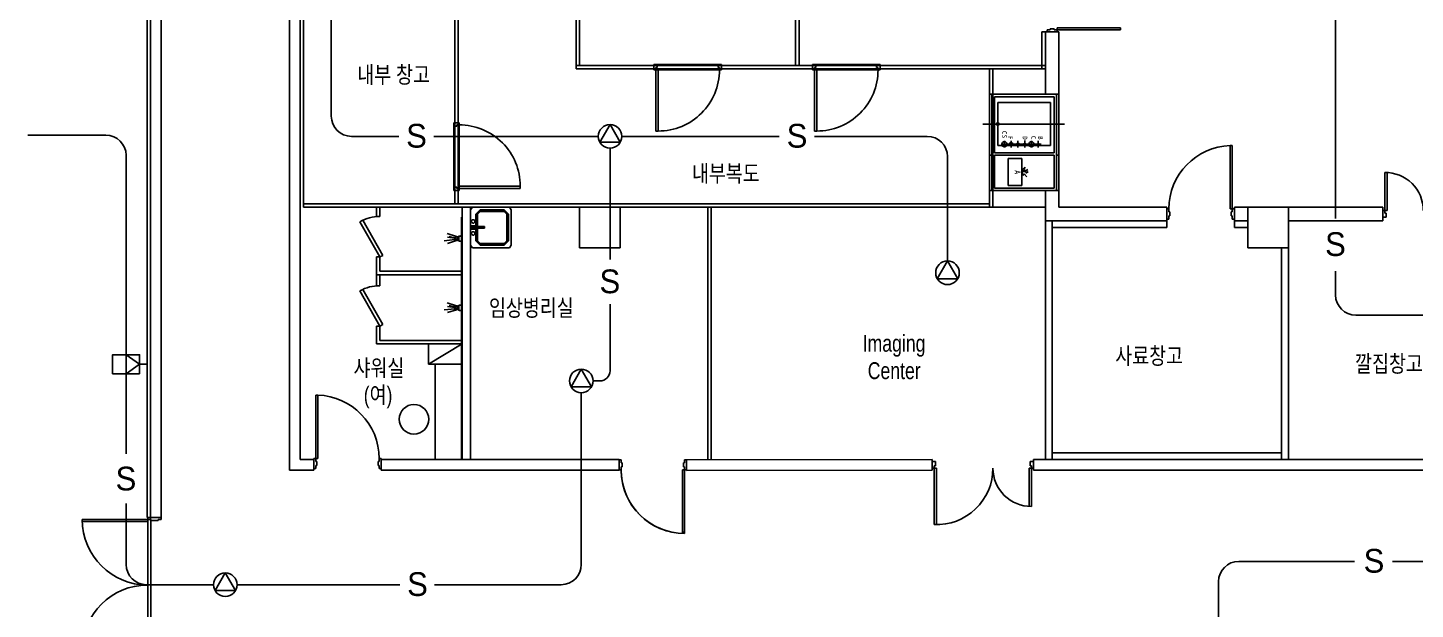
# Model space of a CAD drawing. Header units: millimetres. Extents: x 11414 to 120121, y 3637 to 81420.
# Drawn here: x 41840 to 62397, y 48318 to 56937 of the extents above; entities that cross this region are included whole.
import ezdxf
from ezdxf.enums import TextEntityAlignment as Align

# ---------------------------------------------------------------- set-up
doc = ezdxf.new("R2010")
doc.units = ezdxf.units.MM
doc.header["$LTSCALE"] = 100
doc.linetypes.add('CEN3', pattern=[26, 20, -2, 2, -2])
doc.layers.get('0').update_dxf_attribs({"color": 251})
for name, color, linetype in [('7', 7, 'Continuous'), ('ARC-7$0$ARCH', 9, 'Continuous'), ('ARC-7$0$XREF-동물실$0$동물실', 9, 'Continuous'), ('ARC-7$0$동물실', 9, 'Continuous'), ('ARC-7$0$방화석고', 9, 'Continuous'), ('ARC-7$0$조적', 8, 'Continuous'), ('REC', 21, 'Continuous'), ('sp', 21, 'Continuous'), ('SYM', 7, 'Continuous'), ('W2', 2, 'CEN3')]:
    doc.layers.add(name, color=color, linetype=linetype)
doc.styles.add('ARC-7$0$TSTYLE4', font='txt', dxfattribs={"width": 0.95, "height": 70})
doc.styles.add('ARC-7$0$TSTYLE5', font='txt', dxfattribs={"width": 0.95, "height": 80})
doc.styles.add('ARC-7$0$TSTYLE7', font='txt', dxfattribs={"height": 70})
doc.styles.add('ARC-7$0$돋움', font='')
doc.styles.add('ARC-7$0$울릉도l', font='')
doc.styles.add('GHD', font='HYWULM.TTF')
doc.styles.add('lpk', font='HYWULM.TTF')
doc.styles.get('ARC-7$0$돋움').set_extended_font_data('DotumChe')
doc.styles.get('ARC-7$0$울릉도l').set_extended_font_data('Dotum')

# ---------------------------------------------------------------- blocks, each defined once
blk = doc.blocks.new('ARC-7$0$XREF-동물실$0$SINK')
at = {"layer": 'ARC-7$0$XREF-동물실$0$동물실'}
for p, q in [((0, 262), (25, 300)), ((0, 262), (0, -262)), ((25, 300), (575, 300)), ((76, 198), (140, 262)), ((140, 262), (76, 198)), ((140, 236), (102, 198)), ((102, 198), (140, 236)), ((498, 262), (140, 262)), ((140, 262), (140, 236)), ((498, 262), (140, 262)), ((140, 236), (140, 262)), ((140, 236), (498, 236)), ((140, 236), (498, 236)), ((498, 262), (562, 198)), ((498, 236), (498, 262)), ((498, 262), (562, 198)), ((498, 236), (498, 262)), ((498, 236), (536, 198)), ((536, 198), (498, 236)), ((600, 262), (575, 300)), ((600, -262), (600, 262)), ((13, 89), (14, 96)), ((14, 96), (13, 89)), ((13, 89), (14, 96)), ((14, 96), (13, 89)), ((14, 82), (13, 89)), ((13, 89), (14, 82)), ((14, 82), (13, 89)), ((13, 89), (14, 82)), ((25, 13), (13, 25)), ((13, 25), (13, -25)), ((76, 25), (13, 25)), ((25, 13), (13, 25)), ((14, 96), (16, 102)), ((16, 102), (14, 96)), ((14, 96), (16, 102)), ((16, 102), (14, 96)), ((16, 76), (14, 82)), ((14, 82), (16, 76)), ((16, 76), (14, 82)), ((14, 82), (16, 76)), ((16, 102), (20, 107)), ((20, 107), (16, 102)), ((16, 102), (20, 107)), ((20, 107), (16, 102)), ((20, 71), (16, 76)), ((16, 76), (20, 71)), ((20, 71), (16, 76)), ((16, 76), (20, 71)), ((20, 107), (25, 111)), ((25, 111), (20, 107)), ((20, 107), (25, 111)), ((25, 111), (20, 107)), ((25, 67), (20, 71)), ((20, 71), (25, 67)), ((25, 67), (20, 71)), ((20, 71), (25, 67)), ((25, 111), (32, 114)), ((32, 114), (25, 111)), ((25, 111), (32, 114)), ((32, 114), (25, 111)), ((32, 64), (25, 67)), ((25, 67), (32, 64)), ((32, 64), (25, 67)), ((25, 67), (32, 64)), ((25, 13), (25, -13)), ((89, 13), (25, 13)), ((25, 13), (25, -13)), ((25, 13), (64, 13)), ((89, 13), (25, 13)), ((32, 114), (38, 115)), ((38, 115), (32, 114)), ((32, 114), (38, 115)), ((38, 115), (32, 114)), ((38, 64), (32, 64)), ((32, 64), (38, 64)), ((38, 64), (32, 64)), ((32, 64), (38, 64)), ((38, 115), (45, 114)), ((45, 114), (38, 115)), ((38, 115), (45, 114)), ((45, 114), (38, 115)), ((38, 64), (45, 64)), ((45, 64), (38, 64)), ((38, 64), (45, 64)), ((45, 64), (38, 64)), ((45, 114), (51, 111)), ((51, 111), (45, 114)), ((45, 114), (51, 111)), ((51, 111), (45, 114)), ((51, 67), (45, 64)), ((45, 64), (51, 67)), ((51, 67), (45, 64)), ((45, 64), (51, 67)), ((51, 111), (56, 107)), ((56, 107), (51, 111)), ((51, 111), (56, 107)), ((56, 107), (51, 111)), ((56, 71), (51, 67)), ((51, 67), (56, 71)), ((56, 71), (51, 67)), ((51, 67), (56, 71)), ((56, 107), (60, 102)), ((60, 102), (56, 107)), ((56, 107), (60, 102)), ((60, 102), (56, 107)), ((60, 76), (56, 71)), ((56, 71), (60, 76)), ((60, 76), (56, 71)), ((56, 71), (60, 76)), ((60, 102), (63, 96)), ((63, 96), (60, 102)), ((60, 102), (63, 96)), ((63, 96), (60, 102)), ((63, 82), (60, 76)), ((60, 76), (63, 82)), ((63, 82), (60, 76)), ((60, 76), (63, 82)), ((63, 96), (64, 89)), ((64, 89), (63, 96)), ((63, 96), (64, 89)), ((64, 89), (63, 96)), ((64, 89), (63, 82)), ((63, 82), (64, 89)), ((64, 89), (63, 82)), ((63, 82), (64, 89)), ((76, 25), (64, 13)), ((64, 13), (76, 25)), ((64, 13), (64, -13)), ((102, 13), (64, 13)), ((64, 13), (64, -13)), ((102, 13), (64, 13)), ((76, -198), (76, 198)), ((102, 198), (76, 198)), ((76, 198), (76, -198)), ((102, 198), (76, 198)), ((76, -25), (76, 25)), ((89, 13), (204, 13)), ((89, -13), (89, 13)), ((89, -13), (89, 13)), ((89, 13), (102, 13)), ((102, 13), (89, 13)), ((89, 13), (204, 13)), ((102, 198), (102, -198)), ((102, -198), (102, 198)), ((102, 13), (204, 13)), ((102, 13), (102, -13)), ((102, -13), (102, 13)), ((204, 13), (102, 13)), ((204, 13), (204, -13)), ((204, 13), (204, -13)), ((204, -13), (204, 13)), ((204, 13), (204, -13)), ((536, -198), (536, 198)), ((562, 198), (536, 198)), ((536, 198), (536, -198)), ((536, 198), (562, 198)), ((562, 198), (562, -198)), ((562, -198), (562, 198)), ((25, -13), (13, -25)), ((25, -13), (13, -25)), ((13, -25), (76, -25)), ((13, -89), (14, -82)), ((14, -82), (13, -89)), ((13, -89), (14, -82)), ((14, -82), (13, -89)), ((14, -96), (13, -89)), ((13, -89), (14, -96)), ((14, -96), (13, -89)), ((13, -89), (14, -96)), ((14, -82), (16, -76)), ((16, -76), (14, -82)), ((14, -82), (16, -76)), ((16, -76), (14, -82)), ((16, -102), (14, -96)), ((14, -96), (16, -102)), ((16, -102), (14, -96)), ((14, -96), (16, -102)), ((16, -76), (20, -71)), ((20, -71), (16, -76)), ((16, -76), (20, -71)), ((20, -71), (16, -76)), ((20, -107), (16, -102)), ((16, -102), (20, -107)), ((20, -107), (16, -102)), ((16, -102), (20, -107)), ((20, -71), (25, -67)), ((25, -67), (20, -71)), ((20, -71), (25, -67)), ((25, -67), (20, -71)), ((25, -111), (20, -107)), ((20, -107), (25, -111)), ((25, -111), (20, -107)), ((20, -107), (25, -111)), ((25, -13), (89, -13)), ((25, -13), (64, -13)), ((89, -13), (25, -13)), ((25, -67), (32, -64)), ((32, -64), (25, -67)), ((25, -67), (32, -64)), ((32, -64), (25, -67)), ((32, -114), (25, -111)), ((25, -111), (32, -114)), ((32, -114), (25, -111)), ((25, -111), (32, -114)), ((32, -64), (38, -64)), ((38, -64), (32, -64)), ((32, -64), (38, -64)), ((38, -64), (32, -64)), ((38, -115), (32, -114)), ((32, -114), (38, -115)), ((38, -115), (32, -114)), ((32, -114), (38, -115)), ((38, -64), (45, -64)), ((45, -64), (38, -64)), ((38, -64), (45, -64)), ((45, -64), (38, -64)), ((45, -114), (38, -115)), ((38, -115), (45, -114)), ((45, -114), (38, -115)), ((38, -115), (45, -114)), ((45, -64), (51, -67)), ((51, -67), (45, -64)), ((45, -64), (51, -67)), ((51, -67), (45, -64)), ((51, -111), (45, -114)), ((45, -114), (51, -111)), ((51, -111), (45, -114)), ((45, -114), (51, -111)), ((51, -67), (56, -71)), ((56, -71), (51, -67)), ((51, -67), (56, -71)), ((56, -71), (51, -67)), ((56, -107), (51, -111)), ((51, -111), (56, -107)), ((56, -107), (51, -111)), ((51, -111), (56, -107)), ((56, -71), (60, -76)), ((60, -76), (56, -71)), ((56, -71), (60, -76)), ((60, -76), (56, -71)), ((60, -102), (56, -107)), ((56, -107), (60, -102)), ((60, -102), (56, -107)), ((56, -107), (60, -102)), ((60, -76), (63, -82)), ((63, -82), (60, -76)), ((60, -76), (63, -82)), ((63, -82), (60, -76)), ((63, -96), (60, -102)), ((60, -102), (63, -96)), ((63, -96), (60, -102)), ((60, -102), (63, -96)), ((63, -82), (64, -89)), ((63, -82), (64, -89)), ((64, -89), (63, -82)), ((63, -82), (64, -89)), ((64, -89), (63, -96)), ((63, -96), (64, -89)), ((64, -89), (63, -96)), ((63, -96), (64, -89)), ((64, -13), (76, -25)), ((76, -25), (64, -13)), ((64, -13), (102, -13)), ((64, -13), (102, -13)), ((140, -262), (76, -198)), ((76, -198), (102, -198)), ((76, -198), (140, -262)), ((102, -198), (76, -198)), ((204, -13), (89, -13)), ((102, -13), (89, -13)), ((89, -13), (204, -13)), ((102, -13), (89, -13)), ((204, -13), (102, -13)), ((204, -13), (102, -13)), ((102, -198), (140, -236)), ((140, -236), (102, -198)), ((562, -198), (498, -262)), ((498, -236), (536, -198)), ((498, -262), (562, -198)), ((536, -198), (498, -236)), ((536, -198), (562, -198)), ((536, -198), (562, -198)), ((0, -262), (25, -300)), ((25, -300), (575, -300)), ((140, -236), (498, -236)), ((140, -262), (140, -236)), ((140, -236), (498, -236)), ((140, -262), (140, -236)), ((498, -262), (140, -262)), ((498, -262), (140, -262)), ((498, -236), (498, -262)), ((498, -236), (498, -262)), ((600, -262), (575, -300))]:
    blk.add_line(p, q, dxfattribs=at)
blk = doc.blocks.new('ARC-7')
at = {"layer": 'ARC-7$0$동물실', "color": 251}
for p, q in [((634233, -441408), (634233, -434958)), ((634283, -441408), (634283, -434958)), ((630983, -441458), (630983, -435158)), ((631033, -441408), (631033, -435208)), ((629183, -443458), (629183, -437258)), ((629233, -443458), (629233, -437258)), ((626733, -438458), (626733, -447408)), ((626733, -438458), (626733, -447408)), ((626893, -438458), (626893, -443468)), ((626943, -443508), (626943, -438458)), ((637883, -441458), (637883, -440908)), ((637933, -440908), (637883, -440908)), ((638003, -440878), (637958, -440878)), ((637958, -440878), (637958, -440908)), ((638003, -440878), (637958, -440878)), ((637958, -440878), (637958, -440908)), ((637958, -440908), (638108, -440908)), ((637958, -440908), (638108, -440908)), ((638063, -440863), (638003, -440863)), ((638003, -440863), (638003, -440878)), ((638063, -440863), (638003, -440863)), ((638003, -440863), (638003, -440878)), ((638063, -440878), (638063, -440863)), ((638063, -440878), (638063, -440863)), ((638108, -440878), (638063, -440878)), ((638108, -440878), (638063, -440878)), ((639048, -440848), (638108, -440848)), ((638108, -440878), (638108, -440848)), ((639048, -440848), (638108, -440848)), ((638108, -440878), (638108, -440848)), ((639048, -440878), (638108, -440878)), ((639048, -440878), (638108, -440878)), ((638108, -440908), (638108, -440878)), ((638108, -440908), (638108, -440878)), ((639048, -440878), (639048, -440848)), ((639048, -440878), (639048, -440848)), ((630983, -441408), (637933, -441408)), ((630983, -441458), (637933, -441458)), ((632133, -441473), (632133, -441393)), ((632183, -441393), (632133, -441393)), ((632133, -441458), (632133, -441408)), ((632133, -441458), (632133, -441408)), ((632162, -441473), (632133, -441473)), ((632162, -441438), (632162, -441473)), ((632183, -441438), (632162, -441438)), ((632162, -441473), (632162, -442379)), ((632197, -441473), (632162, -441473)), ((632183, -441393), (632183, -441438)), ((632183, -441393), (633083, -441393)), ((632197, -441473), (632197, -442379)), ((632197, -441473), (633103, -441473)), ((633083, -441438), (633083, -441393)), ((633133, -441393), (633083, -441393)), ((633103, -441438), (633083, -441438)), ((633103, -441438), (633083, -441438)), ((633103, -441473), (633103, -441438)), ((633133, -441473), (633103, -441473)), ((633133, -441393), (633133, -441473)), ((633133, -441408), (633133, -441458)), ((634483, -441473), (634483, -441393)), ((634533, -441393), (634483, -441393)), ((634483, -441458), (634483, -441408)), ((634483, -441458), (634483, -441408)), ((634512, -441473), (634483, -441473)), ((634512, -441438), (634512, -441473)), ((634533, -441438), (634512, -441438)), ((634512, -441473), (634512, -442379)), ((634547, -441473), (634512, -441473)), ((634533, -441393), (634533, -441438)), ((634533, -441393), (635433, -441393)), ((634547, -441473), (634547, -442379)), ((634547, -441473), (635453, -441473)), ((635433, -441438), (635433, -441393)), ((635483, -441393), (635433, -441393)), ((635453, -441438), (635433, -441438)), ((635453, -441438), (635433, -441438)), ((635453, -441473), (635453, -441438)), ((635483, -441473), (635453, -441473)), ((635483, -441393), (635483, -441473)), ((635483, -441408), (635483, -441458)), ((637107, -443508), (637107, -441458)), ((637157, -443508), (637157, -441458)), ((637107, -443259), (637107, -441835)), ((637142, -441835), (637107, -441835)), ((637142, -443259), (637142, -441835)), ((637142, -441835), (638133, -441835)), ((637177, -441870), (638063, -441870)), ((637177, -442704), (637177, -441870)), ((637230, -441955), (637228, -442595)), ((638010, -441955), (637230, -441955)), ((638010, -441955), (638010, -442595)), ((638063, -441870), (638063, -442704)), ((638098, -441835), (638098, -443259)), ((638133, -441835), (638133, -443259)), ((629168, -442258), (629248, -442258)), ((629168, -442258), (629168, -442308)), ((629212, -442308), (629168, -442308)), ((629168, -443209), (629168, -442308)), ((629183, -442258), (629233, -442258)), ((629212, -442288), (629212, -442308)), ((629248, -442288), (629212, -442288)), ((629212, -442288), (629212, -442308)), ((629248, -442258), (629248, -442288)), ((629248, -443194), (629248, -442288)), ((632162, -442379), (632197, -442379)), ((634512, -442379), (634547, -442379)), ((638218, -442275), (637007, -442275)), ((638010, -442595), (637228, -442595)), ((637377, -442575), (637277, -442575)), ((637327, -442525), (637327, -442625)), ((637477, -442575), (637377, -442575)), ((637427, -442525), (637427, -442625)), ((637577, -442575), (637477, -442575)), ((637527, -442525), (637527, -442625)), ((637677, -442575), (637577, -442575)), ((637627, -442520), (637627, -442625)), ((637777, -442575), (637677, -442575)), ((637727, -442525), (637727, -442625)), ((637872, -442575), (637777, -442575)), ((637827, -442525), (637827, -442625)), ((640673, -442593), (640673, -443533)), ((640703, -442593), (640673, -442593)), ((640673, -442593), (640673, -443533)), ((640703, -442593), (640673, -442593)), ((640703, -442593), (640703, -443533)), ((640703, -442593), (640703, -443533)), ((637142, -442739), (637107, -442739)), ((637177, -442704), (638063, -442704)), ((637177, -442739), (638063, -442739)), ((637177, -443224), (637177, -442739)), ((637582, -442787), (637382, -442787)), ((637382, -442787), (637382, -443187)), ((637582, -442787), (637582, -443187)), ((638063, -442739), (638063, -443224)), ((638098, -442739), (638133, -442739)), ((637582, -442987), (637569, -442987)), ((637582, -442986), (637597, -442936)), ((637582, -442986), (637627, -442957)), ((637582, -442986), (637644, -442979)), ((637582, -442986), (637601, -443039)), ((637597, -442936), (637614, -442946)), ((637614, -442946), (637635, -442913)), ((637627, -442957), (637648, -442962)), ((637644, -442979), (637648, -443004)), ((637648, -442962), (637671, -442948)), ((637648, -443004), (637677, -442980)), ((642962, -443558), (642962, -442993)), ((642997, -443558), (642997, -442994)), ((629168, -443209), (629212, -443209)), ((629168, -443209), (629168, -443258)), ((629168, -443209), (629212, -443209)), ((629168, -443209), (629168, -443258)), ((629212, -443209), (629212, -443229)), ((629212, -443209), (629212, -443229)), ((629248, -443194), (630153, -443194)), ((629248, -443194), (629248, -443229)), ((629248, -443194), (630153, -443194)), ((629248, -443194), (629248, -443229)), ((630153, -443229), (630153, -443194)), ((630153, -443229), (630153, -443194)), ((637582, -443187), (637382, -443187)), ((637601, -443039), (637621, -443014)), ((637621, -443014), (637660, -443060)), ((629248, -443258), (629168, -443258)), ((629248, -443258), (629168, -443258)), ((629233, -443258), (629183, -443258)), ((629233, -443258), (629183, -443258)), ((629233, -443258), (629183, -443258)), ((629233, -443258), (629183, -443258)), ((629212, -443229), (629248, -443229)), ((629212, -443229), (629248, -443229)), ((629248, -443229), (629248, -443258)), ((629248, -443229), (630153, -443229)), ((629248, -443229), (629248, -443258)), ((629248, -443229), (630153, -443229)), ((637142, -443259), (637107, -443259)), ((637142, -443259), (638133, -443259)), ((637177, -443224), (638063, -443224)), ((626893, -443468), (626893, -447248)), ((626943, -443458), (637107, -443458)), ((626943, -443508), (637933, -443508)), ((628023, -443646), (628023, -443508)), ((628073, -443646), (628073, -443508)), ((629293, -447248), (629293, -443508)), ((629418, -447248), (629418, -443508)), ((631033, -443508), (631633, -443508)), ((631033, -444108), (631033, -443508)), ((631033, -443508), (631633, -443508)), ((631033, -444108), (631033, -443508)), ((631033, -443508), (631633, -443508)), ((631033, -444108), (631033, -443508)), ((631033, -443508), (631633, -443508)), ((631033, -444108), (631033, -443508)), ((631633, -443508), (631633, -444108)), ((631633, -443508), (631633, -444108)), ((631633, -443508), (631633, -444108)), ((631633, -443508), (631633, -444108)), ((632933, -447248), (632933, -443508)), ((632983, -447248), (632983, -443508)), ((639733, -443683), (639733, -443533)), ((639733, -443533), (639763, -443533)), ((639733, -443683), (639733, -443533)), ((639733, -443533), (639763, -443533)), ((639763, -443533), (639763, -443578)), ((639763, -443533), (639763, -443578)), ((639763, -443578), (639778, -443578)), ((639763, -443578), (639778, -443578)), ((639778, -443578), (639778, -443638)), ((639778, -443578), (639778, -443638)), ((640703, -443533), (640673, -443533)), ((640703, -443533), (640673, -443533)), ((640703, -443578), (640688, -443578)), ((640688, -443578), (640688, -443638)), ((640703, -443578), (640688, -443578)), ((640688, -443578), (640688, -443638)), ((640733, -443533), (640703, -443533)), ((640703, -443533), (640703, -443578)), ((640733, -443533), (640703, -443533)), ((640703, -443533), (640703, -443578)), ((640733, -443683), (640733, -443533)), ((640733, -443683), (640733, -443533)), ((640933, -443508), (641533, -443508)), ((640933, -444108), (640933, -443508)), ((641533, -443508), (641533, -444108)), ((642962, -443558), (642933, -443558)), ((642933, -443558), (642933, -443658)), ((642933, -443558), (642933, -443658)), ((642962, -443594), (642962, -443558)), ((642997, -443558), (642962, -443558)), ((642983, -443594), (642962, -443594)), ((642983, -443658), (642983, -443594)), ((627778, -443724), (628073, -444246)), ((628116, -444222), (627822, -443701)), ((628073, -443646), (628023, -443646)), ((629283, -447248), (629283, -443658)), ((637933, -443708), (637933, -447248)), ((637933, -443708), (637933, -447248)), ((638033, -443708), (638033, -447248)), ((639733, -443808), (638033, -443808)), ((639763, -443683), (639733, -443683)), ((639763, -443683), (639733, -443683)), ((639733, -443808), (639733, -443708)), ((639778, -443638), (639763, -443638)), ((639763, -443638), (639763, -443683)), ((639778, -443638), (639763, -443638)), ((639763, -443638), (639763, -443683)), ((640688, -443638), (640703, -443638)), ((640688, -443638), (640703, -443638)), ((640703, -443638), (640703, -443683)), ((640703, -443638), (640703, -443683)), ((640703, -443683), (640733, -443683)), ((640703, -443683), (640733, -443683)), ((640733, -443808), (640733, -443708)), ((640933, -443808), (640733, -443808)), ((641533, -443708), (641533, -447248)), ((642983, -443658), (642933, -443658)), ((629184, -443988), (629028, -444006)), ((629208, -443943), (629071, -443898)), ((629206, -444004), (629075, -444046)), ((629182, -443968), (629076, -443953)), ((629184, -443961), (629099, -443942)), ((629239, -443951), (629208, -443943)), ((629239, -443997), (629208, -444004)), ((629232, -443949), (629232, -443946)), ((629232, -444002), (629232, -443998)), ((629243, -443944), (629234, -443944)), ((629243, -444004), (629234, -444004)), ((629235, -443960), (629243, -443960)), ((629235, -443987), (629243, -443987)), ((629243, -443974), (629243, -443944)), ((629243, -444004), (629243, -443974)), ((629251, -443936), (629274, -443936)), ((629251, -444012), (629274, -444012)), ((629277, -443923), (629282, -443923)), ((629277, -443936), (629277, -443923)), ((629277, -444023), (629277, -444011)), ((629277, -444023), (629282, -444023)), ((629282, -444023), (629282, -443923)), ((629282, -444004), (629282, -443944)), ((628073, -444246), (628116, -444222)), ((631633, -444108), (631033, -444108)), ((631633, -444108), (631033, -444108)), ((631633, -444108), (631033, -444108)), ((631633, -444108), (631033, -444108)), ((641533, -444108), (640933, -444108)), ((641433, -444108), (641433, -447248)), ((628073, -444246), (628023, -444246)), ((628023, -444508), (628023, -444246)), ((628073, -444458), (628073, -444246)), ((628023, -444671), (628023, -444508)), ((629293, -444508), (628023, -444508)), ((629293, -444458), (628073, -444458)), ((628073, -444671), (628073, -444508)), ((627778, -444749), (628073, -445271)), ((628116, -445247), (627822, -444726)), ((628073, -444671), (628023, -444671)), ((629184, -445013), (629028, -445031)), ((629208, -444968), (629071, -444923)), ((629206, -445029), (629075, -445071)), ((629182, -444993), (629076, -444978)), ((629184, -444986), (629099, -444967)), ((629239, -444976), (629208, -444968)), ((629239, -445022), (629208, -445029)), ((629232, -444974), (629232, -444971)), ((629232, -445027), (629232, -445023)), ((629243, -444969), (629234, -444969)), ((629243, -445029), (629234, -445029)), ((629235, -444985), (629243, -444985)), ((629235, -445012), (629243, -445012)), ((629243, -444999), (629243, -444969)), ((629243, -445029), (629243, -444999)), ((629251, -444961), (629274, -444961)), ((629251, -445037), (629274, -445037)), ((629277, -444948), (629282, -444948)), ((629277, -444961), (629277, -444948)), ((629277, -445048), (629277, -445036)), ((629277, -445048), (629282, -445048)), ((629282, -445048), (629282, -444948)), ((629282, -445029), (629282, -444969)), ((629283, -444883), (629283, -445383)), ((628073, -445271), (628023, -445271)), ((628023, -445533), (628023, -445271)), ((628073, -445271), (628116, -445247)), ((628073, -445483), (628073, -445271)), ((629293, -445533), (628023, -445533)), ((629293, -445483), (628073, -445483)), ((629293, -445533), (628793, -445833)), ((628793, -445833), (628793, -445533)), ((628793, -445533), (629293, -445533)), ((629293, -445533), (629293, -445833)), ((629293, -445833), (628793, -445833)), ((628893, -447248), (628893, -445833)), ((627123, -446293), (627123, -447233)), ((627123, -446293), (627153, -446293)), ((627123, -446293), (627123, -447233)), ((627123, -446293), (627153, -446293)), ((627153, -446293), (627153, -447233)), ((627153, -446293), (627153, -447233)), ((626893, -446748), (626893, -447248)), ((627093, -447248), (626893, -447248)), ((627093, -447383), (627093, -447233)), ((627093, -447233), (627123, -447233)), ((627093, -447383), (627093, -447233)), ((627093, -447233), (627123, -447233)), ((627093, -447248), (627093, -447408)), ((627123, -447233), (627153, -447233)), ((627123, -447233), (627153, -447233)), ((627123, -447233), (627123, -447278)), ((627123, -447233), (627123, -447278)), ((627123, -447278), (627138, -447278)), ((627123, -447278), (627138, -447278)), ((627138, -447278), (627138, -447338)), ((627138, -447278), (627138, -447338)), ((628063, -447278), (628048, -447278)), ((628048, -447278), (628048, -447338)), ((628063, -447278), (628048, -447278)), ((628048, -447278), (628048, -447338)), ((628093, -447233), (628063, -447233)), ((628063, -447233), (628063, -447278)), ((628093, -447233), (628063, -447233)), ((628063, -447233), (628063, -447278)), ((628093, -447383), (628093, -447233)), ((628093, -447383), (628093, -447233)), ((631618, -447248), (628093, -447248)), ((628093, -447248), (628093, -447408)), ((630333, -447248), (628983, -447248)), ((631618, -447248), (631618, -447408)), ((631618, -447253), (631618, -447403)), ((631648, -447253), (631618, -447253)), ((631618, -447253), (631618, -447403)), ((631648, -447253), (631618, -447253)), ((631648, -447298), (631648, -447253)), ((631648, -447298), (631648, -447253)), ((631663, -447298), (631648, -447298)), ((631663, -447298), (631648, -447298)), ((631663, -447358), (631663, -447298)), ((631663, -447358), (631663, -447298)), ((632573, -447358), (632573, -447298)), ((632573, -447298), (632588, -447298)), ((632573, -447358), (632573, -447298)), ((632573, -447298), (632588, -447298)), ((632588, -447298), (632588, -447253)), ((632588, -447253), (632618, -447253)), ((632588, -447298), (632588, -447253)), ((632588, -447253), (632618, -447253)), ((632618, -447253), (636256, -447248)), ((632618, -447248), (632618, -447408)), ((632618, -447253), (632618, -447403)), ((632618, -447253), (632618, -447403)), ((636306, -447278), (636256, -447278)), ((636256, -447378), (636256, -447278)), ((636306, -447278), (636256, -447278)), ((636256, -447378), (636256, -447278)), ((636306, -447278), (636306, -447343)), ((636306, -447278), (636306, -447343)), ((637706, -447278), (637706, -447343)), ((637706, -447278), (637756, -447278)), ((637706, -447278), (637706, -447343)), ((637706, -447278), (637756, -447278)), ((637756, -447378), (637756, -447278)), ((637756, -447378), (637756, -447278)), ((637756, -447378), (637756, -447278)), ((637756, -447378), (637756, -447278)), ((641433, -447148), (638033, -447148)), ((627093, -447408), (626733, -447408)), ((627123, -447383), (627093, -447383)), ((627123, -447383), (627093, -447383)), ((627138, -447338), (627123, -447338)), ((627123, -447338), (627123, -447383)), ((627138, -447338), (627123, -447338)), ((627123, -447338), (627123, -447383)), ((628048, -447338), (628063, -447338)), ((628048, -447338), (628063, -447338)), ((628063, -447338), (628063, -447383)), ((628063, -447338), (628063, -447383)), ((628063, -447383), (628093, -447383)), ((628063, -447383), (628093, -447383)), ((631618, -447408), (628093, -447408)), ((630333, -447408), (628983, -447408)), ((631618, -447403), (631648, -447403)), ((631618, -447403), (631648, -447403)), ((631648, -447403), (631648, -447358)), ((631648, -447358), (631663, -447358)), ((631648, -447403), (631648, -447358)), ((631648, -447358), (631663, -447358)), ((632558, -448343), (632558, -447403)), ((632558, -447403), (632588, -447403)), ((632558, -448343), (632558, -447403)), ((632588, -447358), (632573, -447358)), ((632588, -447358), (632573, -447358)), ((632588, -447403), (632588, -447358)), ((632588, -447403), (632588, -447358)), ((632588, -448343), (632588, -447403)), ((632588, -448343), (632588, -447403)), ((632618, -447403), (632588, -447403)), ((632618, -447403), (632588, -447403)), ((636256, -447408), (632618, -447413)), ((636285, -447378), (636256, -447378)), ((636285, -447378), (636256, -447378)), ((636306, -447343), (636285, -447343)), ((636285, -447343), (636285, -447378)), ((636306, -447343), (636285, -447343)), ((636285, -447343), (636285, -447378)), ((636321, -447378), (636285, -447378)), ((636285, -447378), (636285, -448213)), ((636321, -447378), (636285, -447378)), ((636285, -447378), (636285, -448213)), ((636321, -447378), (636321, -448213)), ((636321, -447378), (636321, -448213)), ((637154, -447408), (637158, -447408)), ((637691, -447378), (637691, -447943)), ((637691, -447378), (637727, -447378)), ((637691, -447378), (637691, -447943)), ((637691, -447378), (637727, -447378)), ((637706, -447343), (637727, -447343)), ((637706, -447343), (637727, -447343)), ((637727, -447343), (637727, -447378)), ((637727, -447343), (637727, -447378)), ((637727, -447378), (637756, -447378)), ((637727, -447378), (637727, -447943)), ((637727, -447378), (637756, -447378)), ((637727, -447378), (637727, -447943)), ((623663, -448138), (624633, -448138)), ((623663, -448138), (624633, -448138)), ((624833, -448108), (624633, -448108)), ((624633, -448108), (624633, -448138)), ((624833, -448108), (624633, -448108)), ((624633, -448108), (624633, -448138)), ((624633, -448138), (624678, -448138)), ((624633, -448138), (624678, -448138)), ((624633, -448138), (624633, -450078)), ((624633, -448138), (624633, -450078)), ((624678, -448138), (624633, -448138)), ((624678, -448138), (624678, -448153)), ((624678, -448138), (624678, -448153)), ((624678, -448138), (624678, -450078)), ((624678, -448138), (624678, -450078)), ((624788, -448153), (624788, -448138)), ((624788, -448138), (624833, -448138)), ((624788, -448153), (624788, -448138)), ((624788, -448138), (624833, -448138)), ((624833, -448138), (624833, -448108)), ((624833, -448138), (624833, -448108)), ((623663, -448168), (624633, -448168)), ((623663, -448168), (624633, -448168)), ((624678, -448153), (624788, -448153)), ((624678, -448153), (624788, -448153)), ((632558, -448323), (632588, -448323)), ((632558, -448323), (632588, -448323))]:
    blk.add_line(p, q, dxfattribs=at)
for centre, radius in [((637229, -442275), 20), ((637327, -442575), 38.1), ((637427, -442575), 25.4), ((637527, -442575), 19.1), ((637627, -442575), 12.7), ((637727, -442575), 38.1), ((637827, -442575), 12.7), ((628578, -446651), 219)]:
    blk.add_circle(centre, radius, dxfattribs=at)
for centre, radius, start, end in [((632199, -441474), 905, 269.9151, 0.0361), ((634549, -441474), 905, 269.9151, 0.0361), ((629248, -443193), 905, 359.9151, 90.0361), ((640703, -443533), 940, 91.8271, 180), ((640703, -443533), 940, 91.8271, 180), ((642968, -443558), 565, 0, 90.6085), ((628073, -444246), 600, 90, 119.4759), ((629223, -443974), 41.5, 162.9868, 180), ((629223, -443974), 41.5, 180, 197.0132), ((629214, -443971), 31.9, 143.5464, 162.9868), ((629214, -443976), 31.9, 197.0132, 216.4536), ((629208, -443966), 24.6, 119.2805, 143.5464), ((629208, -443981), 24.6, 216.4536, 240.7195), ((629224, -443974), 30.2, 116.6007, 178.8324), ((629224, -443973), 30.2, 181.1676, 243.3993), ((629205, -443960), 17, 90, 119.2805), ((629205, -443987), 17, 240.7195, 270), ((629205, -443960), 17, 76.8186, 90), ((629205, -443987), 17, 270, 283.1814), ((629218, -443970), 23.7, 86.0425, 109.3808), ((629218, -443978), 23.7, 250.6192, 273.9575), ((629224, -443974), 30.2, 104.5968, 104.9906), ((629224, -443973), 30.2, 255.0094, 255.4032), ((629256, -443974), 32.6, 163.686, 180), ((629256, -443974), 32.6, 180, 196.314), ((629248, -443971), 24.2, 144.7548, 163.686), ((629248, -443976), 24.2, 196.314, 215.2452), ((629242, -443968), 18, 120.379, 144.7548), ((629259, -443974), 30.1, 169.2727, 180), ((629259, -443974), 30.1, 180, 190.7273), ((629242, -443980), 18, 215.2452, 239.621), ((629247, -443971), 18.1, 155.4225, 169.2727), ((629247, -443976), 18.1, 190.7273, 204.5775), ((629239, -443968), 9.93, 132.1659, 155.4225), ((629239, -443979), 9.93, 204.5775, 227.8341), ((629234, -443946), 2, 90, 180), ((629234, -444002), 2, 180, 270), ((629239, -443962), 11.7, 90, 120.379), ((629235, -443963), 3.12, 90, 132.1659), ((629235, -443984), 3.12, 227.8341, 270), ((629239, -443985), 11.7, 239.621, 270), ((629239, -443962), 11.7, 69.2398, 90), ((629239, -443985), 11.7, 270, 290.7602), ((629251, -443944), 8, 90, 180), ((629251, -444004), 8, 180, 270), ((629274, -443944), 8, 0, 90), ((629274, -444004), 8, 270, 0), ((628073, -445271), 600, 90, 119.4759), ((629223, -444999), 41.5, 162.9868, 180), ((629223, -444999), 41.5, 180, 197.0132), ((629214, -444996), 31.9, 143.5464, 162.9868), ((629214, -445001), 31.9, 197.0132, 216.4536), ((629208, -444991), 24.6, 119.2805, 143.5464), ((629208, -445006), 24.6, 216.4536, 240.7195), ((629224, -444999), 30.2, 116.6007, 178.8324), ((629224, -444998), 30.2, 181.1676, 243.3993), ((629205, -444985), 17, 90, 119.2805), ((629205, -445012), 17, 240.7195, 270), ((629205, -444985), 17, 76.8186, 90), ((629205, -445012), 17, 270, 283.1814), ((629218, -444995), 23.7, 86.0425, 109.3808), ((629218, -445003), 23.7, 250.6192, 273.9575), ((629224, -444999), 30.2, 104.5968, 104.9906), ((629224, -444998), 30.2, 255.0094, 255.4032), ((629256, -444999), 32.6, 163.686, 180), ((629256, -444999), 32.6, 180, 196.314), ((629248, -444996), 24.2, 144.7548, 163.686), ((629248, -445001), 24.2, 196.314, 215.2452), ((629242, -444993), 18, 120.379, 144.7548), ((629259, -444999), 30.1, 169.2727, 180), ((629259, -444999), 30.1, 180, 190.7273), ((629242, -445005), 18, 215.2452, 239.621), ((629247, -444996), 18.1, 155.4225, 169.2727), ((629247, -445001), 18.1, 190.7273, 204.5775), ((629239, -444993), 9.93, 132.1659, 155.4225), ((629239, -445004), 9.93, 204.5775, 227.8341), ((629234, -444971), 2, 90, 180), ((629234, -445027), 2, 180, 270), ((629239, -444987), 11.7, 90, 120.379), ((629235, -444988), 3.12, 90, 132.1659), ((629235, -445009), 3.12, 227.8341, 270), ((629239, -445010), 11.7, 239.621, 270), ((629239, -444987), 11.7, 69.2398, 90), ((629239, -445010), 11.7, 270, 290.7602), ((629251, -444969), 8, 90, 180), ((629251, -445029), 8, 180, 270), ((629274, -444969), 8, 0, 90), ((629274, -445029), 8, 270, 0), ((627123, -447233), 940, 360, 88.1729), ((627123, -447233), 940, 360, 88.1729), ((632588, -447403), 940, 180, 270), ((632588, -447403), 940, 181.8271, 270), ((636321, -447378), 835, 267.5809, 0), ((636321, -447378), 835, 267.5809, 0), ((637721, -447378), 565, 180, 270.6085), ((637721, -447378), 565, 180, 270.6085), ((624633, -448138), 970, 180, 270), ((624633, -448138), 970, 180, 270), ((624633, -450078), 970, 90, 180), ((624633, -450078), 970, 90, 180)]:
    blk.add_arc(centre, radius, start, end, dxfattribs=at)
at = {"layer": 'ARC-7$0$방화석고', "color": 251}
for p, q in [((624623, -436679), (624623, -448108)), ((624673, -436708), (624673, -448138)), ((624833, -436708), (624833, -448108)), ((624633, -448108), (624623, -448108))]:
    blk.add_line(p, q, dxfattribs=at)
at = {"layer": 'ARC-7$0$방화석고', "color": 251, "linetype": 'Continuous'}
for p, q in [((636256, -447408), (636256, -447248)), ((646333, -447248), (637756, -447248)), ((637756, -447408), (637756, -447248)), ((646333, -447408), (637756, -447408))]:
    blk.add_line(p, q, dxfattribs=at)
at = {"layer": 'ARC-7$0$조적', "color": 251, "linetype": 'Continuous'}
for p, q in [((637933, -441834), (637933, -440908)), ((637933, -440908), (638133, -440908)), ((638133, -441834), (638133, -440908)), ((638133, -443508), (638133, -443158)), ((637933, -443708), (637933, -443259)), ((638133, -443508), (639733, -443508)), ((639733, -443708), (639733, -443508)), ((640733, -443508), (640933, -443508)), ((640733, -443708), (640733, -443508)), ((642933, -443508), (640833, -443508)), ((642933, -443708), (642933, -443508)), ((637933, -443708), (638113, -443708)), ((639733, -443708), (638113, -443708)), ((640933, -443708), (640733, -443708)), ((642933, -443708), (641533, -443708))]:
    blk.add_line(p, q, dxfattribs=at)
at = {"layer": 'ARC-7$0$동물실', "color": 251, "xscale": -1, "rotation": 180}
blk.add_blockref('ARC-7$0$XREF-동물실$0$SINK', (629418, -443808), dxfattribs=at)
at = {"color": 251, "style": 'ARC-7$0$돋움'}
for tag, p in [('X2', (601934, -417318)), ('X3', (611534, -417318)), ('X4', (621434, -417318)), ('X5', (631334, -417376)), ('X6', (641232, -417318)), ('X7', (651134, -417318)), ('X8', (661034, -417318)), ('X9', (667634, -417318)), ('X10', (676134, -417318)), ('X11', (683634, -417318))]:
    blk.add_attdef(tag, text='', height=750, dxfattribs=at).set_placement(p, align=Align.MIDDLE_CENTER)
at = {"layer": 'ARC-7$0$ARCH', "color": 251}
for tag, height, style, p in [('Y11', 450, 'ARC-7$0$울릉도l', (593382, -427808)), ('Y10', 450, 'ARC-7$0$울릉도l', (593382, -435308)), ('Y9', 450, 'ARC-7$0$울릉도l', (593382, -443808)), ('Y8', 450, 'ARC-7$0$울릉도l', (593382, -450408)), ('Y7', 450, 'ARC-7$0$울릉도l', (593382, -460308)), ('Y6', 750, 'ARC-7$0$돋움', (593382, -470208))]:
    blk.add_attdef(tag, text='', height=height, rotation=90, dxfattribs=dict(at, style=style)).set_placement(p, align=Align.MIDDLE_CENTER)
at = {"layer": 'ARC-7$0$동물실', "color": 251, "width": 0.95}
for s, height, style, p in [('CS', 70, 'ARC-7$0$TSTYLE4', (637293, -442376)), ('F', 70, 'ARC-7$0$TSTYLE4', (637380, -442451)), ('D', 70, 'ARC-7$0$TSTYLE4', (637596, -442455)), ('C', 70, 'ARC-7$0$TSTYLE4', (637725, -442451)), ('B', 70, 'ARC-7$0$TSTYLE4', (637825, -442452)), ('A', 80, 'ARC-7$0$TSTYLE5', (637476, -442959))]:
    blk.add_text(s, height=height, rotation=270, dxfattribs=dict(at, style=style)).set_placement(p)
blk = doc.blocks.new('SP')
at = {"layer": 'SYM', "color": 2}
blk.add_lwpolyline([(0, 175), (-152, -88), (152, -88)], close=True, dxfattribs=at)
blk.add_circle((0, 0), 175, dxfattribs=at)
blk = doc.blocks.new('SP1')
at = {"layer": 'SYM', "color": 2, "linetype": 'Continuous'}
for p, q in [((-100, 0), (100, 0)), ((0, 110), (0, 0))]:
    blk.add_line(p, q, dxfattribs=at)
blk.add_lwpolyline([(-140, 110), (140, 110), (140, 510), (-140, 510)], close=True, dxfattribs=at)
at = {"layer": 'SYM', "color": 2}
blk.add_lwpolyline([(0, 110), (140, 310), (-140, 310)], close=True, dxfattribs=at)

msp = doc.modelspace()

# ---------------------------------------------------------------- linework, layer by layer
at = {"layer": 'sp', "color": 3, "linetype": 'Continuous'}
for p, q in [((46337, 58752, 0), (46337, 55627, 0)), ((61217, 57055, 0), (61217, 54108, 0)), ((42997, 55346, 0), (41840, 55346, 0)), ((47338, 55327, 0), (46637, 55327, 0)), ((50292, 55327, 0), (47858, 55327, 0)), ((50642, 55327, 0), (52975, 55327, 0)), ((53496, 55327, 0), (55167, 55327, 0)), ((50467, 55152, 0), (50467, 53503, 0)), ((43297, 52089, 0), (43297, 55046, 0)), ((55467, 53480, 0), (55467, 55027, 0)), ((61217, 53327, 0), (61217, 52976, 0)), ((50467, 52840, 0), (50467, 51852, 0)), ((65042, 52676, 0), (61517, 52676, 0)), ((43297, 51809, 0), (43297, 50620, 0)), ((50216, 51702, 0), (50317, 51702, 0)), ((50041, 51527, 0), (50041, 48982, 0)), ((43297, 49885, 0), (43297, 48982, 0)), ((61495, 49027, 0), (59783, 49027, 0)), ((65042, 49027, 0), (62059, 49027, 0)), ((59483, 44002, 0), (59483, 48727, 0)), ((44592, 48682, 0), (43597, 48682, 0)), ((44942, 48682, 0), (47352, 48682, 0)), ((47867, 48682, 0), (49741, 48682, 0))]:
    msp.add_line(p, q, dxfattribs=at)
for centre, radius, start, end in [((46637, 55627, 0), 300, 180, 270), ((42997, 55046, 0), 300, 0, 90), ((55167, 55027, 0), 300, 0, 90), ((61517, 52976, 0), 300, 180, 270), ((50317, 51852, 0), 150, 270, 0), ((43597, 48982, 0), 300, 180, 270), ((49741, 48982, 0), 300, 270, 0), ((59783, 48727, 0), 300, 90, 180)]:
    msp.add_arc(centre, radius, start, end, dxfattribs=at)

# ---------------------------------------------------------------- block references
at = {"color": 21, "linetype": 'Continuous'}
msp.add_blockref('ARC-7', (-581016, 497785, 0), dxfattribs=at)
at = {"layer": 'REC', "color": 3, "linetype": 'Continuous'}
for p in [(50467, 55327, 0), (55467, 53305, 0), (50041, 51702, 0), (44767, 48682, 0)]:
    msp.add_blockref('SP', p, dxfattribs=at)
at = {"layer": 'sp', "color": 3, "linetype": 'Continuous', "rotation": 90}
msp.add_blockref('SP1', (43607, 51949, 0), dxfattribs=at)

# ---------------------------------------------------------------- texts
at = {"layer": '7', "style": 'GHD', "width": 0.8}
for s, p in [('내부 창고', (46722, 56116, 0)), ('내부복도', (51681, 54652, 0)), ('임상병리실', (48673, 52661, 0)), ('Imaging ', (54210, 52135, 0)), ('사료창고', (57953, 51949, 0)), ('샤워실', (46666, 51771, 0)), ('깔집창고', (61506, 51832, 0)), ('Center', (54285, 51729, 0)), ('(여)', (46818, 51370, 0))]:
    msp.add_text(s, height=250, dxfattribs=at).set_placement(p)
at = {"layer": 'W2', "style": 'lpk'}
for p in [(47600, 55336, 0), (53238, 55336, 0), (61215, 53730, 0), (50465, 53178, 0), (43295, 50255, 0), (61786, 49036, 0), (47614, 48691, 0)]:
    msp.add_text('S', height=352, dxfattribs=at).set_placement(p, align=Align.MIDDLE_CENTER)

doc.saveas('drawing.dxf')
